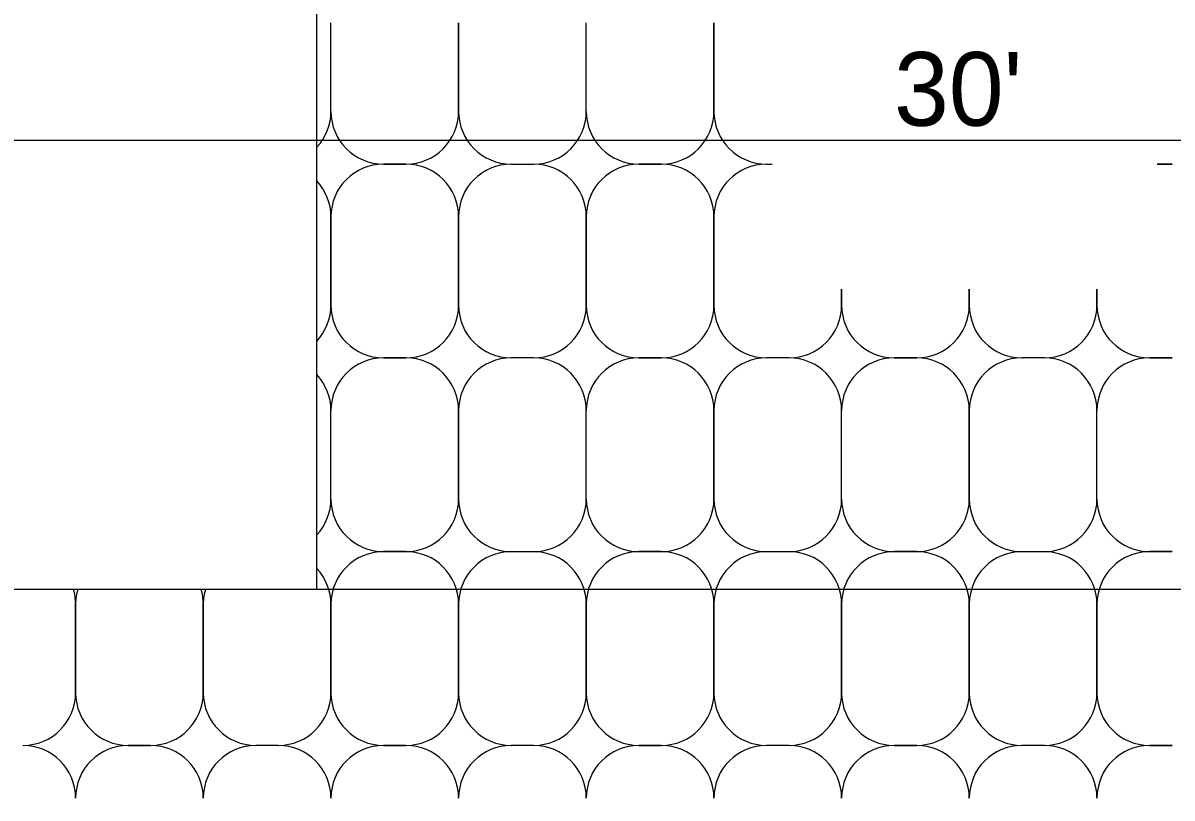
# Model space of a CAD drawing. Extents: x -0.02 to 2.83, y -0.09 to 1.83.
# Drawn here: x 0.7381 to 0.9201, y 1.1573 to 1.28 of the extents above; entities that cross this region are included whole.
import ezdxf

# ---------------------------------------------------------------- set-up
doc = ezdxf.new("R2010")
doc.units = 0
doc.layers.add('RD_Pr_Roadway_Dimensions', color=7, linetype='Continuous')
doc.layers.add('SH_General_Details', color=7, linetype='Continuous')

msp = doc.modelspace()

# ---------------------------------------------------------------- linework, layer by layer
at = {"layer": 'RD_Pr_Roadway_Dimensions'}
msp.add_line((1.3682712509302393, 1.2614004394019647), (0.5718445842532411, 1.2614004394019647), dxfattribs=at)
at = {"layer": 'SH_General_Details'}
for p, q in [((0.7846362509196594, 1.1903537727395697), (0.7846362509196594, 1.5913004393974943)), ((0.7868679175836936, 1.2659737727249665), (0.7868679175836936, 1.2799904393951103)), ((0.7868679175836936, 1.2659737727249665), (0.7868679175836936, 1.2799904393951103)), ((0.7868679175836936, 1.2659737727249665), (0.7868679175836936, 1.2799904393951103)), ((0.8070845842627778, 1.2659737727249665), (0.8070845842627778, 1.2799904393951103)), ((0.8070845842627778, 1.2799904393951103), (0.8070845842627778, 1.2659737727249665)), ((0.8070845842627778, 1.2799904393951103), (0.8070845842627778, 1.2659737727249665)), ((0.8273012509210005, 1.2659737727249665), (0.8273012509210005, 1.2799904393951103)), ((0.8273012509210005, 1.2659737727249665), (0.8273012509210005, 1.2799904393951103)), ((0.8273012509210005, 1.2659737727249665), (0.8273012509210005, 1.2799904393951103)), ((0.8475179175799683, 1.2659737727249665), (0.8475179175799683, 1.2799904393951103)), ((0.8475179175799683, 1.2799904393951103), (0.8475179175799683, 1.2659737727249665)), ((0.8475179175799683, 1.2799904393951103), (0.8475179175799683, 1.2659737727249665)), ((0.7952012509172752, 1.257640439391385), (0.7987512509291962, 1.257640439391385)), ((0.7952012509172752, 1.257640439391385), (0.7987512509291962, 1.257640439391385)), ((0.7987512509291962, 1.257640439391385), (0.7952012509172752, 1.257640439391385)), ((0.8154179175956144, 1.257640439391385), (0.8189679175881639, 1.257640439391385)), ((0.8154179175956144, 1.257640439391385), (0.8189679175881639, 1.257640439391385)), ((0.8356345842545823, 1.257640439391385), (0.8391845842463865, 1.257640439391385)), ((0.8356345842545823, 1.257640439391385), (0.8391845842463865, 1.257640439391385)), ((0.8391845842463865, 1.257640439391385), (0.8356345842545823, 1.257640439391385)), ((0.85585125091355, 1.257640439391385), (0.8567295842630759, 1.257640439391385)), ((0.85585125091355, 1.257640439391385), (0.8567295842630759, 1.257640439391385)), ((0.9176829175813094, 1.257640439391385), (0.9200512509210005, 1.257640439391385)), ((0.9176829175813094, 1.257640439391385), (0.9200512509210005, 1.257640439391385)), ((0.9200512509210005, 1.257640439391385), (0.9176829175813094, 1.257640439391385)), ((0.7868679175836936, 1.2493071060578032), (0.7868679175836936, 1.2352904394070312)), ((0.7868679175836936, 1.2352904394070312), (0.7868679175836936, 1.2493071060578032)), ((0.8070845842627778, 1.2493071060578032), (0.8070845842627778, 1.2352904394070312)), ((0.8070845842627778, 1.2352904394070312), (0.8070845842627778, 1.2493071060578032)), ((0.8273012509210005, 1.2493071060578032), (0.8273012509210005, 1.2352904394070312)), ((0.8273012509210005, 1.2352904394070312), (0.8273012509210005, 1.2493071060578032)), ((0.8475179175799683, 1.2493071060578032), (0.8475179175799683, 1.2352904394070312)), ((0.8475179175799683, 1.2352904394070312), (0.8475179175799683, 1.2493071060578032)), ((0.8677345842583075, 1.237835439404349), (0.8677345842583075, 1.2352904394070312)), ((0.8677345842583075, 1.2352904394070312), (0.8677345842583075, 1.237835439404349)), ((0.8879512509172752, 1.237835439404349), (0.8879512509172752, 1.2352904394070312)), ((0.8879512509172752, 1.2352904394070312), (0.8879512509172752, 1.237835439404349)), ((0.9081679175956144, 1.237835439404349), (0.9081679175956144, 1.2352904394070312)), ((0.9081679175956144, 1.2352904394070312), (0.9081679175956144, 1.237835439404349)), ((0.7952012509172752, 1.2269571060741944), (0.7987512509291962, 1.2269571060741944)), ((0.7987512509291962, 1.2269571060741944), (0.7952012509172752, 1.2269571060741944)), ((0.8189679175881639, 1.2269571060741944), (0.8154179175956144, 1.2269571060741944)), ((0.8189679175881639, 1.2269571060741944), (0.8154179175956144, 1.2269571060741944)), ((0.8356345842545823, 1.2269571060741944), (0.8391845842463865, 1.2269571060741944)), ((0.8391845842463865, 1.2269571060741944), (0.8356345842545823, 1.2269571060741944)), ((0.8594012509254709, 1.2269571060741944), (0.85585125091355, 1.2269571060741944)), ((0.8594012509254709, 1.2269571060741944), (0.85585125091355, 1.2269571060741944)), ((0.8760679175918892, 1.2269571060741944), (0.8796179175836936, 1.2269571060741944)), ((0.8796179175836936, 1.2269571060741944), (0.8760679175918892, 1.2269571060741944)), ((0.8998345842627778, 1.2269571060741944), (0.8962845842508569, 1.2269571060741944)), ((0.8998345842627778, 1.2269571060741944), (0.8962845842508569, 1.2269571060741944)), ((0.9165012509291962, 1.2269571060741944), (0.9200512509210005, 1.2269571060741944)), ((0.9200512509210005, 1.2269571060741944), (0.9165012509291962, 1.2269571060741944)), ((0.7868679175836936, 1.204607106069724), (0.7868679175836936, 1.2186237727406128)), ((0.7868679175836936, 1.204607106069724), (0.7868679175836936, 1.2186237727406128)), ((0.7868679175836936, 1.204607106069724), (0.7868679175836936, 1.2186237727406128)), ((0.8070845842627778, 1.204607106069724), (0.8070845842627778, 1.2186237727406128)), ((0.8070845842627778, 1.2186237727406128), (0.8070845842627778, 1.204607106069724)), ((0.8070845842627778, 1.2186237727406128), (0.8070845842627778, 1.204607106069724)), ((0.8273012509210005, 1.204607106069724), (0.8273012509210005, 1.2186237727406128)), ((0.8273012509210005, 1.204607106069724), (0.8273012509210005, 1.2186237727406128)), ((0.8273012509210005, 1.204607106069724), (0.8273012509210005, 1.2186237727406128)), ((0.8475179175799683, 1.204607106069724), (0.8475179175799683, 1.2186237727406128)), ((0.8475179175799683, 1.2186237727406128), (0.8475179175799683, 1.204607106069724)), ((0.8475179175799683, 1.2186237727406128), (0.8475179175799683, 1.204607106069724)), ((0.8677345842583075, 1.204607106069724), (0.8677345842583075, 1.2186237727406128)), ((0.8677345842583075, 1.204607106069724), (0.8677345842583075, 1.2186237727406128)), ((0.8677345842583075, 1.204607106069724), (0.8677345842583075, 1.2186237727406128)), ((0.8879512509172752, 1.204607106069724), (0.8879512509172752, 1.2186237727406128)), ((0.8879512509172752, 1.2186237727406128), (0.8879512509172752, 1.204607106069724)), ((0.8879512509172752, 1.2186237727406128), (0.8879512509172752, 1.204607106069724)), ((0.9081679175956144, 1.204607106069724), (0.9081679175956144, 1.2186237727406128)), ((0.9081679175956144, 1.204607106069724), (0.9081679175956144, 1.2186237727406128)), ((0.9081679175956144, 1.204607106069724), (0.9081679175956144, 1.2186237727406128)), ((0.7952012509172752, 1.1962737727368875), (0.7987512509291962, 1.1962737727368875)), ((0.7952012509172752, 1.1962737727368875), (0.7987512509291962, 1.1962737727368875)), ((0.7987512509291962, 1.1962737727368875), (0.7952012509172752, 1.1962737727368875)), ((0.8154179175956144, 1.1962737727368875), (0.8189679175881639, 1.1962737727368875)), ((0.8154179175956144, 1.1962737727368875), (0.8189679175881639, 1.1962737727368875)), ((0.8356345842545823, 1.1962737727368875), (0.8391845842463865, 1.1962737727368875)), ((0.8356345842545823, 1.1962737727368875), (0.8391845842463865, 1.1962737727368875)), ((0.8391845842463865, 1.1962737727368875), (0.8356345842545823, 1.1962737727368875)), ((0.85585125091355, 1.1962737727368875), (0.8594012509254709, 1.1962737727368875)), ((0.85585125091355, 1.1962737727368875), (0.8594012509254709, 1.1962737727368875)), ((0.8760679175918892, 1.1962737727368875), (0.8796179175836936, 1.1962737727368875)), ((0.8760679175918892, 1.1962737727368875), (0.8796179175836936, 1.1962737727368875)), ((0.8796179175836936, 1.1962737727368875), (0.8760679175918892, 1.1962737727368875)), ((0.8962845842508569, 1.1962737727368875), (0.8998345842627778, 1.1962737727368875)), ((0.8962845842508569, 1.1962737727368875), (0.8998345842627778, 1.1962737727368875)), ((0.9165012509291962, 1.1962737727368875), (0.9200512509210005, 1.1962737727368875)), ((0.9165012509291962, 1.1962737727368875), (0.9200512509210005, 1.1962737727368875)), ((0.9200512509210005, 1.1962737727368875), (0.9165012509291962, 1.1962737727368875)), ((0.5718445842532411, 1.1903537727395697), (1.3682712509302393, 1.1903537727395697)), ((0.7464345842463866, 1.1879404394033057), (0.7464345842463866, 1.1739237727324172)), ((0.7464345842463866, 1.1739237727324172), (0.7464345842463866, 1.1879404394033057)), ((0.7666512509254709, 1.1879404394033057), (0.7666512509254709, 1.1739237727324172)), ((0.7666512509254709, 1.1739237727324172), (0.7666512509254709, 1.1879404394033057)), ((0.7868679175836936, 1.1879404394033057), (0.7868679175836936, 1.1739237727324172)), ((0.7868679175836936, 1.1739237727324172), (0.7868679175836936, 1.1879404394033057)), ((0.8070845842627778, 1.1879404394033057), (0.8070845842627778, 1.1739237727324172)), ((0.8070845842627778, 1.1739237727324172), (0.8070845842627778, 1.1879404394033057)), ((0.8273012509210005, 1.1879404394033057), (0.8273012509210005, 1.1739237727324172)), ((0.8273012509210005, 1.1739237727324172), (0.8273012509210005, 1.1879404394033057)), ((0.8475179175799683, 1.1879404394033057), (0.8475179175799683, 1.1739237727324172)), ((0.8475179175799683, 1.1739237727324172), (0.8475179175799683, 1.1879404394033057)), ((0.8677345842583075, 1.1879404394033057), (0.8677345842583075, 1.1739237727324172)), ((0.8677345842583075, 1.1739237727324172), (0.8677345842583075, 1.1879404394033057)), ((0.8879512509172752, 1.1879404394033057), (0.8879512509172752, 1.1739237727324172)), ((0.8879512509172752, 1.1739237727324172), (0.8879512509172752, 1.1879404394033057)), ((0.9081679175956144, 1.1879404394033057), (0.9081679175956144, 1.1739237727324172)), ((0.9081679175956144, 1.1739237727324172), (0.9081679175956144, 1.1879404394033057)), ((0.7547679175799683, 1.1655904393995806), (0.7583179175918892, 1.1655904393995806)), ((0.7583179175918892, 1.1655904393995806), (0.7547679175799683, 1.1655904393995806)), ((0.778534584250857, 1.1655904393995806), (0.7749845842583075, 1.1655904393995806)), ((0.778534584250857, 1.1655904393995806), (0.7749845842583075, 1.1655904393995806)), ((0.7952012509172752, 1.1655904393995806), (0.7987512509291962, 1.1655904393995806)), ((0.7987512509291962, 1.1655904393995806), (0.7952012509172752, 1.1655904393995806)), ((0.8189679175881639, 1.1655904393995806), (0.8154179175956144, 1.1655904393995806)), ((0.8189679175881639, 1.1655904393995806), (0.8154179175956144, 1.1655904393995806)), ((0.8356345842545823, 1.1655904393995806), (0.8391845842463865, 1.1655904393995806)), ((0.8391845842463865, 1.1655904393995806), (0.8356345842545823, 1.1655904393995806)), ((0.8594012509254709, 1.1655904393995806), (0.85585125091355, 1.1655904393995806)), ((0.8594012509254709, 1.1655904393995806), (0.85585125091355, 1.1655904393995806)), ((0.8760679175918892, 1.1655904393995806), (0.8796179175836936, 1.1655904393995806)), ((0.8796179175836936, 1.1655904393995806), (0.8760679175918892, 1.1655904393995806)), ((0.8998345842627778, 1.1655904393995806), (0.8962845842508569, 1.1655904393995806)), ((0.8998345842627778, 1.1655904393995806), (0.8962845842508569, 1.1655904393995806)), ((0.9165012509291962, 1.1655904393995806), (0.9200512509210005, 1.1655904393995806)), ((0.9200512509210005, 1.1655904393995806), (0.9165012509291962, 1.1655904393995806))]:
    msp.add_line(p, q, dxfattribs=at)
for centre, start, end in [((0.7785348349278763, 1.2659740479196115), 317.07116388888886, 360), ((0.7952015015942946, 1.2659740479196115), 180, 270), ((0.7987515016062156, 1.2659740479196115), 270, 360), ((0.8154181682733789, 1.2659740479196115), 180, 270), ((0.8189681682651833, 1.2659740479196115), 270, 360), ((0.8356348349316016, 1.2659740479196115), 180, 270), ((0.8391848349435225, 1.2659740479196115), 270, 360), ((0.8558515016106859, 1.2659740479196115), 180, 270), ((0.7952015015942946, 1.2493073812524482), 90, 180), ((0.7987515016062156, 1.2493073812524482), 0, 90), ((0.8154181682733789, 1.2493073812524482), 90, 180), ((0.8189681682651833, 1.2493073812524482), 0, 90), ((0.8356348349316016, 1.2493073812524482), 90, 180), ((0.8391848349435225, 1.2493073812524482), 0, 90), ((0.8558515016106859, 1.2493073812524482), 90, 180), ((0.7785348349278763, 1.2493073812524482), 0, 42.92883611111108), ((0.7785348349278763, 1.235290714601676), 317.07116388888886, 360), ((0.7952015015942946, 1.235290714601676), 180, 270), ((0.7987515016062156, 1.235290714601676), 270, 360), ((0.8154181682733789, 1.235290714601676), 180, 270), ((0.8189681682651833, 1.235290714601676), 270, 360), ((0.8356348349316016, 1.235290714601676), 180, 270), ((0.8391848349435225, 1.235290714601676), 270, 360), ((0.8558515016106859, 1.235290714601676), 180, 270), ((0.8594015016024903, 1.235290714601676), 270, 360), ((0.8760681682689085, 1.235290714601676), 180, 270), ((0.879618168261458, 1.235290714601676), 270, 360), ((0.8962848349278763, 1.235290714601676), 180, 270), ((0.8998348349397972, 1.235290714601676), 270, 360), ((0.9165015016062156, 1.235290714601676), 180, 270), ((0.7952015015942946, 1.2186240479352577), 90, 180), ((0.7987515016062156, 1.2186240479352577), 0, 90), ((0.8154181682733789, 1.2186240479352577), 90, 180), ((0.8189681682651833, 1.2186240479352577), 0, 90), ((0.8356348349316016, 1.2186240479352577), 90, 180), ((0.8391848349435225, 1.2186240479352577), 0, 90), ((0.8558515016106859, 1.2186240479352577), 90, 180), ((0.8594015016024903, 1.2186240479352577), 0, 90), ((0.8760681682689085, 1.2186240479352577), 90, 180), ((0.879618168261458, 1.2186240479352577), 0, 90), ((0.8962848349278763, 1.2186240479352577), 90, 180), ((0.8998348349397972, 1.2186240479352577), 0, 90), ((0.9165015016062156, 1.2186240479352577), 90, 180), ((0.7785348349278763, 1.2186240479352577), 0, 42.92883611111108), ((0.7785348349278763, 1.2046073812643692), 317.07116388888886, 360), ((0.7952015015942946, 1.2046073812643692), 180, 270), ((0.7987515016062156, 1.2046073812643692), 270, 360), ((0.8154181682733789, 1.2046073812643692), 180, 270), ((0.8189681682651833, 1.2046073812643692), 270, 360), ((0.8356348349316016, 1.2046073812643692), 180, 270), ((0.8391848349435225, 1.2046073812643692), 270, 360), ((0.8558515016106859, 1.2046073812643692), 180, 270), ((0.8594015016024903, 1.2046073812643692), 270, 360), ((0.8760681682689085, 1.2046073812643692), 180, 270), ((0.879618168261458, 1.2046073812643692), 270, 360), ((0.8962848349278763, 1.2046073812643692), 180, 270), ((0.8998348349397972, 1.2046073812643692), 270, 360), ((0.9165015016062156, 1.2046073812643692), 180, 270), ((0.7952015015942946, 1.1879407145979508), 90, 180), ((0.7987515016062156, 1.1879407145979508), 0, 90), ((0.8154181682733789, 1.1879407145979508), 90, 180), ((0.8189681682651833, 1.1879407145979508), 0, 90), ((0.8356348349316016, 1.1879407145979508), 90, 180), ((0.8391848349435225, 1.1879407145979508), 0, 90), ((0.8558515016106859, 1.1879407145979508), 90, 180), ((0.8594015016024903, 1.1879407145979508), 0, 90), ((0.8760681682689085, 1.1879407145979508), 90, 180), ((0.879618168261458, 1.1879407145979508), 0, 90), ((0.8962848349278763, 1.1879407145979508), 90, 180), ((0.8998348349397972, 1.1879407145979508), 0, 90), ((0.9165015016062156, 1.1879407145979508), 90, 180), ((0.7785348349278763, 1.1879407145979508), 0, 42.92883611111108), ((0.7381015016106859, 1.1879407145979508), 0, 16.834022222222245), ((0.7547681682771042, 1.1879407145979508), 163.16597777777778, 180), ((0.7583181682689085, 1.1879407145979508), 0, 16.834022222222245), ((0.774984834936072, 1.1879407145979508), 163.16597777777778, 180), ((0.7381015016106859, 1.173924047927062), 270, 360), ((0.7547681682771042, 1.173924047927062), 180, 270), ((0.7583181682689085, 1.173924047927062), 270, 360), ((0.774984834936072, 1.173924047927062), 180, 270), ((0.7785348349278763, 1.173924047927062), 270, 360), ((0.7952015015942946, 1.173924047927062), 180, 270), ((0.7987515016062156, 1.173924047927062), 270, 360), ((0.8154181682733789, 1.173924047927062), 180, 270), ((0.8189681682651833, 1.173924047927062), 270, 360), ((0.8356348349316016, 1.173924047927062), 180, 270), ((0.8391848349435225, 1.173924047927062), 270, 360), ((0.8558515016106859, 1.173924047927062), 180, 270), ((0.8594015016024903, 1.173924047927062), 270, 360), ((0.8760681682689085, 1.173924047927062), 180, 270), ((0.879618168261458, 1.173924047927062), 270, 360), ((0.8962848349278763, 1.173924047927062), 180, 270), ((0.8998348349397972, 1.173924047927062), 270, 360), ((0.9165015016062156, 1.173924047927062), 180, 270), ((0.7381015016106859, 1.1572573812606437), 0, 90), ((0.7547681682771042, 1.1572573812606437), 90, 180), ((0.7583181682689085, 1.1572573812606437), 0, 90), ((0.774984834936072, 1.1572573812606437), 90, 180), ((0.7785348349278763, 1.1572573812606437), 0, 90), ((0.7952015015942946, 1.1572573812606437), 90, 180), ((0.7987515016062156, 1.1572573812606437), 0, 90), ((0.8154181682733789, 1.1572573812606437), 90, 180), ((0.8189681682651833, 1.1572573812606437), 0, 90), ((0.8356348349316016, 1.1572573812606437), 90, 180), ((0.8391848349435225, 1.1572573812606437), 0, 90), ((0.8558515016106859, 1.1572573812606437), 90, 180), ((0.8594015016024903, 1.1572573812606437), 0, 90), ((0.8760681682689085, 1.1572573812606437), 90, 180), ((0.879618168261458, 1.1572573812606437), 0, 90), ((0.8962848349278763, 1.1572573812606437), 90, 180), ((0.8998348349397972, 1.1572573812606437), 0, 90), ((0.9165015016062156, 1.1572573812606437), 90, 180)]:
    msp.add_arc(centre, 0.008333333333333331, start, end, dxfattribs=at)

# ---------------------------------------------------------------- texts
at = {"layer": 'RD_Pr_Roadway_Dimensions'}
msp.add_text("30'", height=0.011666669999999999, dxfattribs=at).set_placement((0.876032904493078, 1.2637181249479763))

doc.saveas('drawing.dxf')
